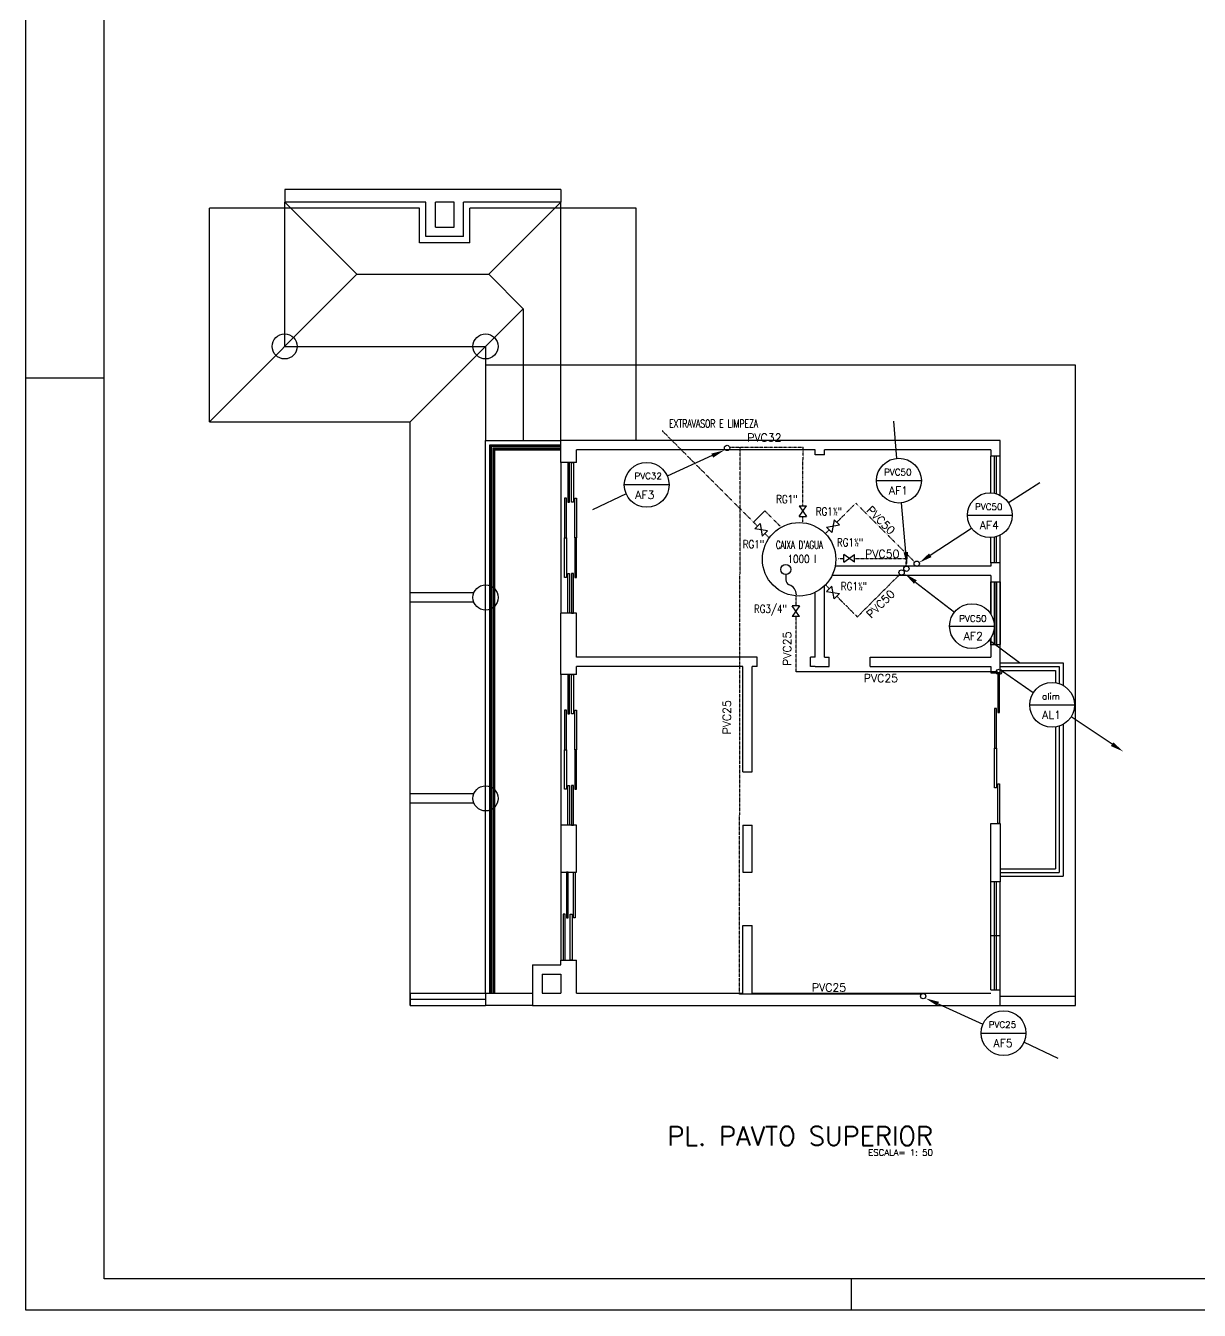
# Model space of a CAD drawing. Extents: x 7485 to 13425, y -2177 to 2023.
# Drawn here: x 7485 to 9354, y -2177 to -130 of the extents above; entities that cross this region are included whole.
import ezdxf
from ezdxf.enums import TextEntityAlignment as Align

# ---------------------------------------------------------------- set-up
doc = ezdxf.new("R2010")
doc.units = 0
doc.header["$MEASUREMENT"] = 0
doc.linetypes.add('DASHED', pattern=[0.75, 0.5, -0.25])
doc.linetypes.add('DIVIDE', pattern=[1.25, 0.5, -0.25, 0, -0.25, 0, -0.25])
doc.layers.get('0').update_dxf_attribs({"linetype": 'CONTINUOUS'})
for name, color, linetype in [('025', 2, 'CONTINUOUS'), ('100', 6, 'CONTINUOUS'), ('AGUA', 5, 'CONTINUOUS'), ('PROJ', 2, 'DASHED'), ('TXT', 7, 'CONTINUOUS')]:
    doc.layers.add(name, color=color, linetype=linetype)
doc.styles.get("Standard").update_dxf_attribs({"font": 'romans.shx', "height": 8})

msp = doc.modelspace()

# ---------------------------------------------------------------- linework, layer by layer
for p, q in [((8337.36663, -391.07068), (7897.36663, -391.07068)), ((7897.36663, -391.07068), (7897.36663, -411.07068)), ((8337.36663, -391.07068), (8337.36663, -411.07068)), ((7777.36663, -761.07068), (7777.36663, -421.07068)), ((8112.36663, -421.07068), (7777.36663, -421.07068)), ((8122.36663, -411.07068), (7897.36663, -411.07068)), ((7897.36663, -411.07068), (8012.36663, -526.07068)), ((7897.36663, -421.07068), (7897.36663, -411.07068)), ((7897.36663, -641.07068), (7897.36663, -421.07068)), ((8112.36663, -476.07068), (8112.36663, -421.07068)), ((8122.36663, -466.07068), (8122.36663, -411.07068)), ((8167.36663, -411.07068), (8137.36663, -411.07068)), ((8137.36663, -451.07068), (8137.36663, -411.07068)), ((8167.36663, -451.07068), (8167.36663, -411.07068)), ((8182.36663, -466.07068), (8182.36663, -411.07068)), ((8337.36663, -411.07068), (8182.36663, -411.07068)), ((8457.36663, -421.07068), (8192.36663, -421.07068)), ((8192.36663, -476.07068), (8192.36663, -421.07068)), ((8337.36663, -411.07068), (8222.36663, -526.07068)), ((8337.36663, -791.07068), (8337.36663, -411.07068)), ((8457.36663, -791.07068), (8457.36663, -421.07068)), ((8182.36663, -466.07068), (8122.36663, -466.07068)), ((8137.36663, -451.07068), (8167.36663, -451.07068)), ((8192.36663, -476.07068), (8112.36663, -476.07068)), ((7777.36663, -761.07068), (8012.36663, -526.07068)), ((8012.36663, -526.07068), (8222.36663, -526.07068)), ((8277.36663, -581.07068), (8222.36663, -526.07068)), ((8097.36663, -761.07068), (8277.36663, -581.07068)), ((8277.36663, -581.07068), (8277.36663, -791.07068)), ((7897.36663, -641.07068), (8217.36663, -641.07068)), ((8217.36663, -641.07068), (8217.36663, -791.07068)), ((9157.36663, -671.07068), (8217.36663, -671.07068)), ((9157.36663, -1691.07068), (9157.36663, -671.07068)), ((7777.36663, -761.07068), (8097.36663, -761.07068)), ((8097.36663, -1691.07068), (8097.36663, -761.07068)), ((8217.36663, -1671.07068), (8217.36663, -791.07068)), ((8217.36663, -791.07068), (8337.36663, -791.07068)), ((8224.36663, -1671.07068), (8224.36663, -798.07068)), ((8224.36663, -798.07068), (8337.36663, -798.07068)), ((9037.36663, -791.07068), (8337.36663, -791.07068)), ((8337.36663, -826.07068), (8337.36663, -791.07068)), ((9037.36663, -816.07068), (9037.36663, -791.07068)), ((8225.56663, -1671.07068), (8225.56663, -799.27068)), ((8225.56663, -799.27068), (8337.36663, -799.27068)), ((8227.06663, -1671.07068), (8227.06663, -800.77068)), ((8227.06663, -800.77068), (8337.36663, -800.77068)), ((8229.66663, -1671.07068), (8229.66663, -803.37068)), ((8229.66663, -803.37068), (8337.36663, -803.37068)), ((8231.16663, -1671.07068), (8231.16663, -804.87068)), ((8231.16663, -804.87068), (8337.36663, -804.87068)), ((8232.36663, -1671.07068), (8232.36663, -806.07068)), ((8232.36663, -806.07068), (8337.36663, -806.07068)), ((8742.36663, -806.07068), (8362.36663, -806.07068)), ((8362.36663, -826.07068), (8362.36663, -806.07068)), ((8742.36663, -813.57068), (8742.36663, -806.07068)), ((8757.36663, -813.57068), (8742.36663, -813.57068)), ((8757.36663, -813.57068), (8757.36663, -806.07068)), ((9022.36663, -806.07068), (8757.36663, -806.07068)), ((9022.36663, -806.07068), (9022.36663, -816.07068)), ((9037.36663, -816.07068), (9022.36663, -816.07068)), ((9037.36663, -816.07068), (9022.36663, -816.07068)), ((9022.36663, -874.36094), (9022.36663, -816.07068)), ((9028.36663, -875.13532), (9028.36663, -816.07068)), ((9031.36663, -875.9226), (9031.36663, -816.07068)), ((9037.36663, -878.39676), (9037.36663, -816.07068)), ((8337.36663, -826.07068), (8337.36663, -1066.07068)), ((8362.36663, -826.07068), (8337.36663, -826.07068)), ((9022.36663, -986.07068), (9022.36663, -945.69333)), ((9028.36663, -986.07068), (9028.36663, -944.91895)), ((9031.36663, -986.07068), (9031.36663, -944.13167)), ((9037.36663, -986.07068), (9037.36663, -941.65751)), ((9022.36663, -991.07068), (8774.34316, -991.07068)), ((9022.36663, -986.07068), (9022.36663, -991.07068)), ((9037.36663, -986.07068), (9022.36663, -986.07068)), ((9037.36663, -1021.07068), (9037.36663, -986.07068)), ((8757.36663, -1063.57068), (8757.36663, -1022.41066)), ((8757.36663, -1136.07068), (8757.36663, -1022.41066)), ((9022.36663, -1006.07068), (8769.33117, -1006.07068)), ((9022.36663, -1006.07068), (9022.36663, -1016.07068)), ((9022.36663, -1016.07068), (9022.36663, -1067.42471)), ((9022.36663, -1016.07068), (9037.36663, -1016.07068)), ((9022.36663, -1067.42471), (9022.36663, -1016.07068)), ((9028.36663, -1016.07068), (9028.36663, -1116.07068)), ((9028.36663, -1117.07068), (9028.36663, -1016.07068)), ((9031.36663, -1016.07068), (9031.36663, -1116.07068)), ((9031.36663, -1117.07068), (9031.36663, -1016.07068)), ((9037.36663, -1016.07068), (9037.36663, -1116.07068)), ((9037.36663, -1117.07068), (9037.36663, -1016.07068)), ((8198.82614, -1033.57068), (8097.36663, -1033.57068)), ((8742.36663, -1136.07068), (8742.36663, -1032.84903)), ((8742.36663, -1063.57068), (8742.36663, -1032.84903)), ((8198.82614, -1048.57068), (8097.36663, -1048.57068)), ((8337.36663, -1163.57068), (8337.36663, -1066.07068)), ((8362.36663, -1066.07068), (8337.36663, -1066.07068)), ((8362.36663, -1136.07068), (8362.36663, -1066.07068)), ((9022.36663, -1117.07068), (9022.36663, -1105.89886)), ((9022.36663, -1105.89886), (9022.36663, -1116.07068)), ((9022.36663, -1116.07068), (9022.36663, -1136.07068)), ((9022.36663, -1116.07068), (9037.36663, -1116.07068)), ((9037.36663, -1161.07068), (9037.36663, -1116.07068)), ((8649.86663, -1136.07068), (8362.36663, -1136.07068)), ((8649.86663, -1151.07068), (8649.86663, -1136.07068)), ((8734.86663, -1151.07068), (8734.86663, -1136.07068)), ((8742.36663, -1136.07068), (8734.86663, -1136.07068)), ((8757.36663, -1136.07068), (8764.86663, -1136.07068)), ((8764.86663, -1151.07068), (8764.86663, -1136.07068)), ((8829.86663, -1151.07068), (8829.86663, -1136.07068)), ((8829.86663, -1136.07068), (9022.36663, -1136.07068)), ((9037.36663, -1145.07068), (9137.36663, -1145.07068)), ((9137.36663, -1145.07068), (9137.36663, -1180.96625)), ((8362.36663, -1163.57068), (8337.36663, -1163.57068)), ((8337.36663, -1163.57068), (8337.36663, -1403.57068)), ((8627.36663, -1151.07068), (8362.36663, -1151.07068)), ((8362.36663, -1163.57068), (8362.36663, -1151.07068)), ((8627.36663, -1318.57068), (8627.36663, -1151.07068)), ((8642.36663, -1318.57068), (8642.36663, -1151.07068)), ((8649.86663, -1151.07068), (8642.36663, -1151.07068)), ((8742.36663, -1151.07068), (8734.86663, -1151.07068)), ((8742.36663, -1151.07068), (8764.86663, -1151.07068)), ((8829.86663, -1151.07068), (9022.36663, -1151.07068)), ((9022.36663, -1151.07068), (9022.36663, -1161.07068)), ((9022.36663, -1161.07068), (9037.36663, -1161.07068)), ((9037.36663, -1151.07068), (9131.36663, -1151.07068)), ((9037.36663, -1157.07068), (9125.36663, -1157.07068)), ((9125.36663, -1157.07068), (9125.36663, -1176.83573)), ((9131.36663, -1151.07068), (9131.36663, -1178.30036)), ((9125.36663, -1247.40369), (9125.36663, -1473.07068)), ((9131.36663, -1245.93907), (9131.36663, -1479.07068)), ((9137.36663, -1243.27317), (9137.36663, -1485.07068)), ((8627.36663, -1318.57068), (8642.36663, -1318.57068)), ((8198.82614, -1353.57068), (8097.36663, -1353.57068)), ((8198.82614, -1368.57068), (8097.36663, -1368.57068)), ((8337.36663, -1403.57068), (8337.36663, -1478.57068)), ((8362.36663, -1403.57068), (8337.36663, -1403.57068)), ((8362.36663, -1478.57068), (8362.36663, -1403.57068)), ((8627.36663, -1403.57068), (8627.36663, -1478.57068)), ((8627.36663, -1403.57068), (8642.36663, -1403.57068)), ((8642.36663, -1478.57068), (8642.36663, -1403.57068)), ((9022.36663, -1494.07068), (9022.36663, -1401.07068)), ((9022.36663, -1401.07068), (9037.36663, -1401.07068)), ((9037.36663, -1401.07068), (9037.36663, -1494.07068)), ((9037.36663, -1473.07068), (9125.36663, -1473.07068)), ((8337.36663, -1478.57068), (8362.36663, -1478.57068)), ((8337.36663, -1478.57068), (8337.36663, -1618.57068)), ((8627.36663, -1478.57068), (8642.36663, -1478.57068)), ((9037.36663, -1479.07068), (9131.36663, -1479.07068)), ((9037.36663, -1485.07068), (9137.36663, -1485.07068)), ((9022.36663, -1666.07068), (9022.36663, -1494.07068)), ((9037.36663, -1494.07068), (9022.36663, -1494.07068)), ((9028.36663, -1666.07068), (9028.36663, -1494.07068)), ((9031.36663, -1666.07068), (9031.36663, -1494.07068)), ((9037.36663, -1666.07068), (9037.36663, -1494.07068)), ((8627.36663, -1671.07068), (8627.36663, -1563.57068)), ((8627.36663, -1563.57068), (8642.36663, -1563.57068)), ((8642.36663, -1671.07068), (8642.36663, -1563.57068)), ((9037.36663, -1580.07068), (9022.36663, -1580.07068)), ((8292.36663, -1626.07068), (8292.36663, -1691.07068)), ((8292.36663, -1626.07068), (8337.36663, -1626.07068)), ((8337.36663, -1626.07068), (8337.36663, -1618.57068)), ((8337.36663, -1618.57068), (8362.36663, -1618.57068)), ((8362.36663, -1671.07068), (8362.36663, -1618.57068)), ((8307.36663, -1641.07068), (8307.36663, -1671.07068)), ((8307.36663, -1641.07068), (8337.36663, -1641.07068)), ((8337.36663, -1641.07068), (8337.36663, -1671.07068)), ((8097.36663, -1671.07068), (8217.36663, -1671.07068)), ((8097.36663, -1671.07068), (8097.36663, -1691.07068)), ((8217.36663, -1671.07068), (8292.36663, -1671.07068)), ((8217.36663, -1671.07068), (8217.36663, -1691.07068)), ((8307.36663, -1671.07068), (8337.36663, -1671.07068)), ((8362.36663, -1671.07068), (8627.36663, -1671.07068)), ((8642.36663, -1671.07068), (9022.36663, -1671.07068)), ((9022.36663, -1666.07068), (9037.36663, -1666.07068)), ((9037.36663, -1691.07068), (9037.36663, -1666.07068)), ((9037.36663, -1676.07068), (9157.36663, -1676.07068)), ((8097.36663, -1681.07068), (8217.36663, -1681.07068)), ((8097.36663, -1691.07068), (8217.36663, -1691.07068)), ((8292.36663, -1691.07068), (8217.36663, -1691.07068)), ((8292.36663, -1691.07068), (9037.36663, -1691.07068)), ((9037.36663, -1691.07068), (9157.36663, -1691.07068))]:
    msp.add_line(p, q)
for points in [[(8348.36663, -889.07068), (8351.36663, -889.07068), (8351.36663, -826.07068), (8348.36663, -826.07068)], [(8357.36663, -889.07068), (8354.36663, -889.07068), (8354.36663, -826.07068), (8357.36663, -826.07068)], [(8343.36663, -946.07068), (8346.36663, -946.07068), (8346.36663, -883.07068), (8343.36663, -883.07068)], [(8362.36663, -946.07068), (8359.36663, -946.07068), (8359.36663, -883.07068), (8362.36663, -883.07068)], [(8343.36663, -946.07068), (8346.36663, -946.07068), (8346.36663, -1009.07068), (8343.36663, -1009.07068)], [(8362.36663, -946.07068), (8359.36663, -946.07068), (8359.36663, -1009.07068), (8362.36663, -1009.07068)], [(8348.36663, -1003.07068), (8351.36663, -1003.07068), (8351.36663, -1066.07068), (8348.36663, -1066.07068)], [(8357.36663, -1003.07068), (8354.36663, -1003.07068), (8354.36663, -1066.07068), (8357.36663, -1066.07068)], [(8348.36663, -1226.57068), (8351.36663, -1226.57068), (8351.36663, -1163.57068), (8348.36663, -1163.57068)], [(8357.36663, -1226.57068), (8354.36663, -1226.57068), (8354.36663, -1163.57068), (8357.36663, -1163.57068)], [(9033.36663, -1224.07068), (9036.36663, -1224.07068), (9036.36663, -1161.07068), (9033.36663, -1161.07068)], [(8343.36663, -1283.57068), (8346.36663, -1283.57068), (8346.36663, -1220.57068), (8343.36663, -1220.57068)], [(8362.36663, -1283.57068), (8359.36663, -1283.57068), (8359.36663, -1220.57068), (8362.36663, -1220.57068)], [(9028.36663, -1281.07068), (9031.36663, -1281.07068), (9031.36663, -1218.07068), (9028.36663, -1218.07068)], [(8343.36663, -1283.57068), (8346.36663, -1283.57068), (8346.36663, -1346.57068), (8343.36663, -1346.57068)], [(8362.36663, -1283.57068), (8359.36663, -1283.57068), (8359.36663, -1346.57068), (8362.36663, -1346.57068)], [(9028.36663, -1281.07068), (9031.36663, -1281.07068), (9031.36663, -1344.07068), (9028.36663, -1344.07068)], [(8348.36663, -1340.57068), (8351.36663, -1340.57068), (8351.36663, -1403.57068), (8348.36663, -1403.57068)], [(8357.36663, -1340.57068), (8354.36663, -1340.57068), (8354.36663, -1403.57068), (8357.36663, -1403.57068)], [(9033.36663, -1338.07068), (9036.36663, -1338.07068), (9036.36663, -1401.07068), (9033.36663, -1401.07068)], [(8346.2295, -1551.57068), (8349.2295, -1551.57068), (8349.2295, -1478.57068), (8346.2295, -1478.57068)], [(8360.2295, -1551.57068), (8357.2295, -1551.57068), (8357.2295, -1478.57068), (8360.2295, -1478.57068)], [(8341.2295, -1618.57068), (8344.2295, -1618.57068), (8344.2295, -1545.57068), (8341.2295, -1545.57068)], [(8355.2295, -1618.57068), (8352.2295, -1618.57068), (8352.2295, -1545.57068), (8355.2295, -1545.57068)]]:
    msp.add_lwpolyline(points, close=True)
for centre in [(7897.36663, -641.07068), (8217.36663, -641.07068), (8217.36663, -1041.07068), (8217.36663, -1361.07068)]:
    msp.add_circle(centre, 20)
at = {"layer": '025'}
for p, q in [((7484.76233, -2176.52707), (7484.76233, 2023.47293)), ((7609.76233, -691.52707), (7484.76233, -691.52707)), ((8799.76233, -2126.52707), (8799.76233, -2176.52707)), ((13424.76233, -2176.52707), (7484.76233, -2176.52707))]:
    msp.add_line(p, q, dxfattribs=at)
at = {"layer": '100'}
for p, q in [((7609.76233, -2126.52707), (7609.76233, 1973.47293)), ((13374.76233, -2126.52707), (7609.76233, -2126.52707))]:
    msp.add_line(p, q, dxfattribs=at)
at = {"layer": 'AGUA', "linetype": 'DIVIDE'}
for p, q in [((8650.48588, -927.26225), (8498.95926, -775.63469)), ((8607.70782, -801.53557), (8723.17352, -801.53557)), ((8621.80217, -1672.72203), (8623.00693, -801.53557)), ((8722.79933, -894.99782), (8723.17352, -801.53557)), ((8776.88178, -921.29982), (8807.26327, -890.74606)), ((8807.26327, -890.74606), (8901.79422, -985.277)), ((8662.52711, -903.23083), (8686.54831, -927.29287)), ((8722.79933, -920.49782), (8722.79933, -911.99782)), ((8662.49648, -939.29327), (8668.50179, -945.30878)), ((8758.85056, -939.33105), (8764.86096, -933.32064)), ((8779.55005, -978.66208), (8788.05005, -978.66208)), ((8805.05005, -978.66208), (8887.40409, -978.8949)), ((8887.40409, -991.04428), (8887.40409, -978.8949)), ((8758.85056, -1021.07217), (8764.86096, -1027.08258)), ((8809.55152, -1071.95838), (8877.34876, -1004.16114)), ((8712.05595, -1054.55697), (8712.05595, -1039.33852)), ((8776.88178, -1039.1034), (8809.55152, -1071.95838)), ((8712.05595, -1159.49712), (8712.05595, -1071.55697))]:
    msp.add_line(p, q, dxfattribs=at)
at = {"layer": 'AGUA'}
for p, q in [((8716.84933, -894.99782), (8728.74933, -894.99782)), ((8716.84933, -894.99782), (8728.74933, -911.99782)), ((8716.84933, -911.99782), (8728.74933, -894.99782)), ((8662.52711, -903.23083), (8644.48058, -921.24674)), ((8716.84933, -911.99782), (8728.74933, -911.99782)), ((8772.67449, -917.09254), (8769.06825, -937.52792)), ((8772.67449, -917.09254), (8781.08906, -925.50711)), ((8654.69674, -923.05854), (8646.27503, -931.46596)), ((8666.70734, -935.08956), (8646.27503, -931.46596)), ((8654.69674, -923.05854), (8658.28563, -943.49698)), ((8666.70734, -935.08956), (8658.28563, -943.49698)), ((8760.65368, -929.11335), (8781.08906, -925.50711)), ((8760.65368, -929.11335), (8769.06825, -937.52792)), ((8805.05005, -984.61208), (8788.05005, -972.71208)), ((8788.05005, -984.61208), (8805.05005, -972.71208)), ((8788.05005, -984.61208), (8788.05005, -972.71208)), ((8805.05005, -984.61208), (8805.05005, -972.71208)), ((8695.60283, -1004.49763), (8695.60283, -1012.79056)), ((8760.65368, -1031.28987), (8769.06825, -1022.8753)), ((8772.67449, -1043.31068), (8769.06825, -1022.8753)), ((8760.65368, -1031.28987), (8781.08906, -1034.89611)), ((8772.67449, -1043.31068), (8781.08906, -1034.89611)), ((8717.75573, -1071.55697), (8705.85573, -1054.55697)), ((8717.75573, -1054.55697), (8705.85573, -1071.55697)), ((8717.75573, -1054.55697), (8705.85573, -1054.55697)), ((8717.75573, -1071.55697), (8705.85573, -1071.55697)), ((9033.02996, -1159.49712), (8712.05595, -1159.49712)), ((8909.65908, -1672.72203), (8621.80217, -1672.72203))]:
    msp.add_line(p, q, dxfattribs=at)
for centre, radius in [((8602.11056, -802.84402), 4.25), ((8695.60283, -996.42263), 8.075), ((8880.20917, -1001.2809), 4.25), ((8887.81617, -995.27425), 4.25), ((8904.33096, -987.23745), 4.25), ((9035.4063, -1159.46169), 4.25), ((8914.59243, -1676.11652), 4.25)]:
    msp.add_circle(centre, radius, dxfattribs=at)
for centre, radius, start, end in [((8704.10283, -1012.79056), 8.5, 180, 250.52877937), ((8695.60283, -1036.83219), 17, 0, 70.52877937)]:
    msp.add_arc(centre, radius, start, end, dxfattribs=at)
at = {"layer": 'PROJ', "linetype": 'CONTINUOUS'}
msp.add_circle((8716.86174, -980.20161), 58.5, dxfattribs=at)
at = {"layer": 'TXT', "color": 12}
for p, q in [((8872.31816, -819.36031), (8867.95184, -760.00234)), ((8578.46474, -815.10543), (8506.89557, -847.61404)), ((8840.23916, -854.8762), (8911.63916, -854.8762)), ((9050.33505, -889.95322), (9100.47629, -857.88625)), ((8441.3965, -876.03482), (8387.59264, -901.48238)), ((8509.78608, -861.68625), (8438.38608, -861.68625)), ((8886.83502, -968.65651), (8879.85974, -890.36027)), ((8985.1134, -910.02714), (9056.5134, -910.02714)), ((8925.90149, -973.71706), (8991.4622, -930.34946)), ((8902.14087, -1016.39603), (8964.45819, -1064.30748)), ((8956.59297, -1086.66179), (9027.99297, -1086.66179)), ((9020.3154, -1108.78041), (9068.0542, -1144.32532)), ((9089.95359, -1192.73518), (9040.90379, -1159.02241)), ((9084.23242, -1212.11971), (9155.63242, -1212.11971)), ((9215.53333, -1274.77067), (9150.07375, -1231.25058)), ((8938.23825, -1688.37793), (9009.80742, -1720.88654)), ((9006.91691, -1734.95875), (9078.31691, -1734.95875)), ((9075.30649, -1749.30732), (9129.11035, -1774.75488))]:
    msp.add_line(p, q, dxfattribs=at)
for centre in [(8474.08608, -861.68625), (8875.93916, -854.8762), (9020.8134, -910.02714), (8992.29297, -1086.66179), (9119.93242, -1212.11971), (9042.61691, -1734.95875)]:
    msp.add_circle(centre, 35.7, dxfattribs=at)
for points in [[(8577.02361, -811.87022), (8579.90587, -818.34063), (8597.87597, -806.45867)], [(8883.30971, -968.99652), (8890.36033, -968.31649), (8888.8751, -989.80835)], [(8923.92602, -970.77751), (8927.87695, -976.65661), (8908.2642, -985.56985)], [(8899.96175, -1019.18795), (8904.31999, -1013.6041), (8885.38933, -1003.32131)], [(9213.59408, -1277.73424), (9217.47259, -1271.80711), (9233.31471, -1286.40619)], [(8939.67938, -1685.14272), (8936.79712, -1691.61313), (8918.82701, -1679.73117)]]:
    msp.add_solid(points, dxfattribs=at)

# ---------------------------------------------------------------- texts
for s, height, p in [('PL. PAVTO SUPERIOR', 30, (8930.12488, -1913.95378)), ('ESCALA= 1: 50', 10, (8930.12488, -1930.15143))]:
    msp.add_text(s, height=height).set_placement(p, align=Align.RIGHT)
at = {"layer": 'TXT'}
for s, width, p in [('EXTRAVASOR E LIMPEZA', 0.7, (8580.65096, -770.46185)), ('RG1"', 0.8, (8697.38469, -890.79977)), ('RG1"', 0.8, (8644.12845, -962.58823)), ("CAIXA D'AGUA", 0.65, (8717.48772, -963.59481)), ('1000 l', 0.8, (8721.3283, -986.01998)), ('RG1½"', 0.8, (8804.31547, -1029.49992)), ('RG3/4"', 0.8, (8671.16513, -1065.61658))]:
    msp.add_text(s, height=12.75, dxfattribs=dict(at, width=width)).set_placement(p, align=Align.CENTER)
for s, height, p in [('PVC32', 12.75, (8661.50562, -792.75764)), ('PVC50', 10.2, (8874.12019, -846.49065)), ('AF1', 12.75, (8875.14133, -877.12716)), ('PVC50', 10.2, (9018.99443, -901.64159)), ('AF4', 12.75, (9020.01557, -932.2781)), ('PVC25', 12.75, (8847.16647, -1175.8954)), ('alim', 10.2, (9118.11344, -1203.73416)), ('AL1', 12.75, (9119.13458, -1234.37068)), ('PVC25', 12.75, (8764.50494, -1668.76309)), ('PVC25', 10.2, (9040.79794, -1726.5732)), ('AF5', 12.75, (9041.81908, -1757.20971))]:
    msp.add_text(s, height=height, dxfattribs=at).set_placement(p, align=Align.CENTER)
for s, height, rotation, p in [('PVC32', 10.2, 360, (8476.40993, -852.45541)), ('AF3', 12.75, 360, (8471.02548, -883.93721)), ('PVC50', 12.75, 315, (8842.66013, -922.50115)), ('PVC50', 12.75, 360, (8849.33185, -977.92521)), ('PVC50', 12.75, 45, (8851.21911, -1055.86237)), ('PVC50', 10.2, 360, (8993.76503, -1079.68505)), ('PVC25', 12.75, 90, (8704.21774, -1122.71209)), ('AF2', 12.75, 360, (8994.3051, -1108.91275)), ('PVC25', 12.75, 90, (8608.22141, -1231.94128))]:
    msp.add_text(s, height=height, rotation=rotation, dxfattribs=at).set_placement(p, align=Align.CENTER)
at = {"layer": 'TXT', "width": 0.8}
for p in [(8764.33183, -910.35272), (8798.02922, -959.60357)]:
    msp.add_text('RG1½"', height=12.75, rotation=360, dxfattribs=at).set_placement(p, align=Align.CENTER)

doc.saveas('drawing.dxf')
